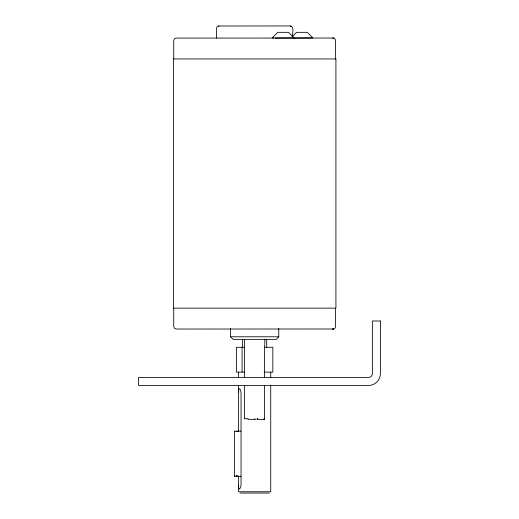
<?xml version="1.0" encoding="UTF-8"?>
<svg xmlns="http://www.w3.org/2000/svg" width="519" height="519" viewBox="0 0 519 519"><rect width="100%" height="100%" fill="white"/><g stroke="black" fill="none" stroke-linecap="round" stroke-linejoin="round"><path stroke-width="0.78" d="M242.613 347.295L242.62 339.309M270.736 385.059L270.73 491.759L238.61 491.759L238.584 476.092M270.736 377.78L270.736 372.123M264.807 344.46L264.82 339.361M238.591 385.734L238.584 431.594M238.591 392.143L238.837 389.12L239.467 388.666L240.518 390.022L241.056 392.76L241.056 484.986L240.557 487.626L239.428 489.099L238.772 488.379L238.584 484.986M216.481 38.043L216.585 27.896L217.124 26.839L218.557 26.002L290.27 25.95C294.915 26.806 291.86 33.54 292.774 36.453M278.722 328.501L278.787 336.779L276.27 339.361L233.057 339.361L230.475 336.779L230.598 328.501M234.504 431.328L234.822 431.14L234.439 431.516L234.439 475.904L234.822 476.28L234.504 476.092M237.125 476.001L236.761 476.17L237.034 475.904M255.277 419.183L254.615 419.08M236.761 475.904L237.099 476.17L236.839 475.904M257.223 418.95L257.794 418.697L257.236 418.827M261.771 419.346L263.983 419.326L264.495 418.697L264.495 385.559M263.983 419.326L264.495 418.697L263.827 419.346M236.664 431.419L237.131 431.516L237.047 431.153L236.761 431.516M257.69 419.261L257.126 419.313L257.651 419.313M236.664 476.001L236.833 476.007M244.52 418.827L244.553 385.507M264.022 419.313L264.495 418.697M264.126 419.274L264.482 418.827M292.061 36.804L296.531 32.334L307.242 32.334L312.873 37.919L293.916 38.043M275.128 38.043L294.085 37.919L288.454 32.334L277.743 32.334L272.157 37.919L273.623 37.919M173.722 308.143L173.722 326.503L174.365 328.151L176.291 329.04L333.529 328.994L334.995 328.151L335.605 326.503L335.605 308.143M248.186 418.697L244.585 418.697M257.755 419.08L257.152 419.261M254.615 419.183L255.283 419.08M219.05 25.95L218.557 26.002M333.029 329.04L333.561 328.994M335.605 58.939L335.534 39.989L334.554 38.529L333.029 38.043L175.798 38.095L174.365 38.931L173.722 40.579L173.722 58.939M333.529 38.095L333.029 38.043M230.475 336.779L278.787 336.779M244.494 347.295L236.482 347.295L236.482 372.123L244.365 372.123M264.158 347.295L272.838 347.295L272.838 372.123L264.119 372.123M247.92 419.346L254.621 419.346M257.074 419.346L261.342 419.346M234.724 431.153L241.004 431.14M234.724 476.267L241.004 476.28M239.901 493.05L269.445 493.05M290.27 25.95L291.153 26.145M266.701 339.309L266.714 347.295M244.507 339.361L244.546 377.41M264.495 345.148L264.495 377.475M242.088 347.295L242.088 372.123M238.584 372.123L238.591 377.728M333.535 328.845L332.776 329.04L333.535 328.845M335.923 58.939L173.398 58.939L173.398 308.143L335.923 308.143L335.923 58.939M380.427 320.982L372.363 320.982L372.363 373.544A3.867 3.867 0 0 1 368.496 377.41L138.573 377.41L138.573 385.474L368.496 385.474A11.931 11.931 0 0 0 380.427 373.544L380.427 320.982M333.062 38.095L333.535 38.237L333.062 38.095"/></g></svg>
